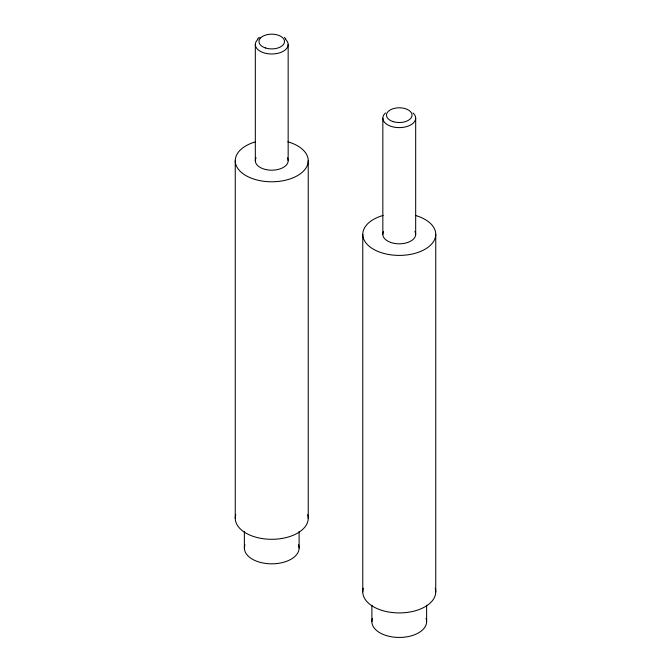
<?xml version="1.0" encoding="UTF-8"?>
<svg xmlns="http://www.w3.org/2000/svg" width="671" height="671" viewBox="0 0 671 671"><rect width="100%" height="100%" fill="white"/><g stroke="black" fill="none" stroke-linecap="round" stroke-linejoin="round"><path stroke-width="1.01" d="M288.161 160.713L288.161 44.521M415.676 234.338L415.676 118.138M257.656 38.893L259.09 37.391M284.387 37.391L285.829 38.893M435.747 234.338L435.747 591.856M426.622 605.208L426.622 621.648M382.839 118.138L382.839 234.338M371.893 605.208L371.893 621.648M362.768 234.338L362.768 591.856M308.232 160.713L308.232 518.238M299.107 531.591L299.107 548.031M255.324 44.521L255.324 160.713M244.378 531.591L244.378 548.031M235.253 160.713L235.253 518.238M298.528 544.793A27.368 15.802 0 0 1 271.738 563.833A27.368 15.802 0 0 1 244.957 544.793M307.695 514.632A36.486 21.069 0 0 1 271.738 539.299A36.486 21.069 0 0 1 235.789 514.632M287.859 141.816A36.486 21.069 0 0 1 300.205 173.898A36.486 21.069 0 0 1 243.279 173.898A36.486 21.069 0 0 1 255.626 141.816M287.389 157.836A16.423 9.478 0 0 1 271.738 170.191A16.423 9.478 0 0 1 256.096 157.836M285.494 39.337A16.423 9.478 0 0 1 282.525 51.667A16.423 9.478 0 0 1 260.96 51.667A16.423 9.478 0 0 1 257.991 39.337M259.87 37.97A16.423 9.478 0 0 1 260.13 37.819M426.043 618.41A27.368 15.802 0 0 1 399.262 637.45A27.368 15.802 0 0 1 372.472 618.41M435.211 588.249A36.486 21.069 0 0 1 399.262 612.925A36.486 21.069 0 0 1 363.305 588.249M415.374 215.433A36.486 21.069 0 0 1 427.721 247.515A36.486 21.069 0 0 1 370.795 247.515A36.486 21.069 0 0 1 383.141 215.433M414.904 231.461A16.423 9.478 0 0 1 399.262 243.816A16.423 9.478 0 0 1 383.611 231.461M413.009 112.963A16.423 9.478 0 0 1 410.04 125.292A16.423 9.478 0 0 1 388.475 125.292A16.423 9.478 0 0 1 385.506 112.963M265.355 47.926A12.774 7.373 0 0 0 284.512 41.543A12.774 7.373 0 0 0 265.355 35.152A12.774 7.373 0 0 0 265.355 47.926M392.87 121.543A12.774 7.373 0 0 0 412.028 115.16A12.774 7.373 0 0 0 392.87 108.777A12.774 7.373 0 0 0 392.87 121.543"/></g></svg>
